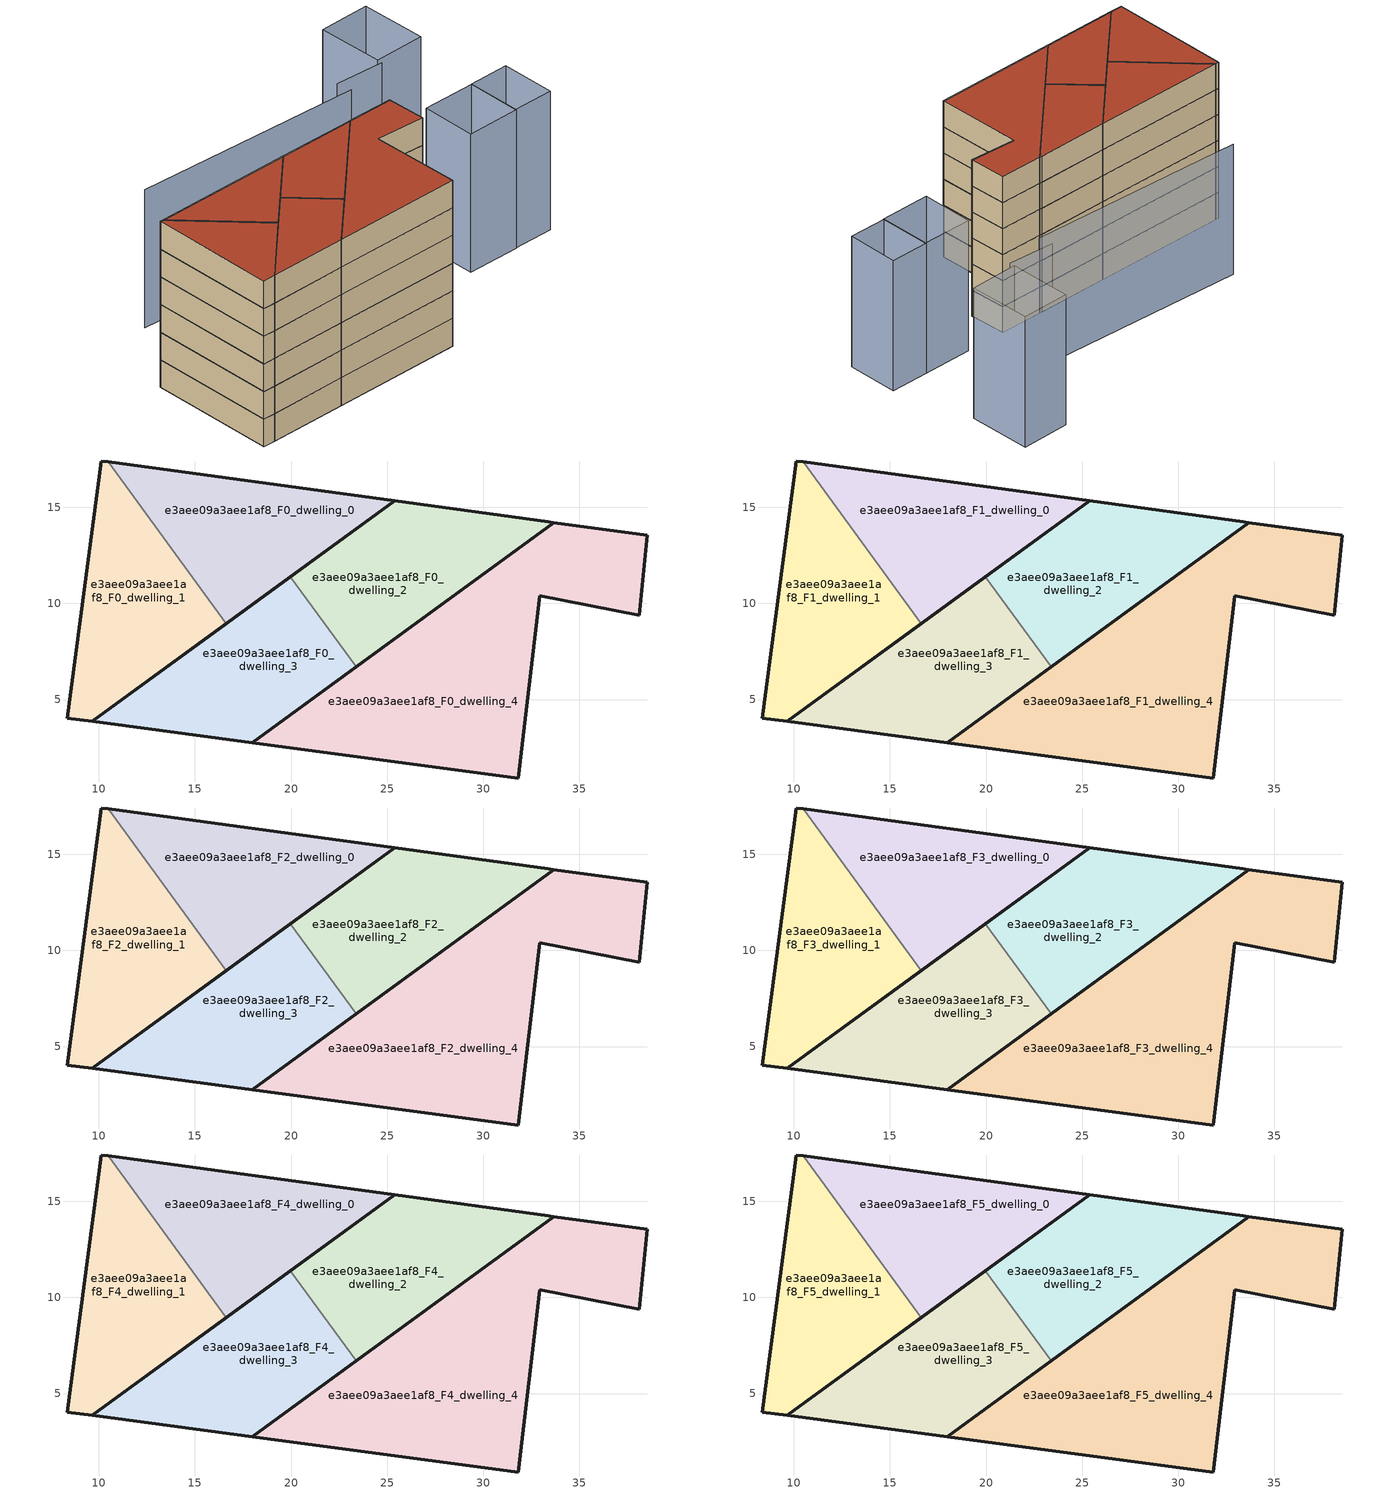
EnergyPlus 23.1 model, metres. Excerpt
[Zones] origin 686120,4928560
e3aee09a3aee1af8_F0_dwelling_0
 floor ground (EU_floor_Construction): 25.38,15.33 10.5,17.36 16.64,8.95 z0
 wall outside (EU_wall_Construction): 10.5,17.36 25.38,15.33 16.64,8.95 z0:3
 wall to e3aee09a3aee1af8_F0_dwelling_1 (EU_wall_Construction): 16.64,8.95 10.5,17.36 z0:3
e3aee09a3aee1af8_F0_dwelling_1
 floor ground (EU_floor_Construction): 16.64,8.95 10.5,17.36 10.13,17.41 8.36,4.04 9.67,3.86 z0
 wall outside (EU_wall_Construction): 16.64,8.95 9.67,3.86 8.36,4.04 10.13,17.41 10.5,17.36 z0:3
e3aee09a3aee1af8_F0_dwelling_2
 floor ground (EU_floor_Construction): 33.67,14.21 33.38,14.25 25.38,15.33 19.97,11.38 23.38,6.7 z0
 wall outside (EU_wall_Construction): 19.97,11.38 25.38,15.33 33.38,14.25 33.67,14.21 23.38,6.7 z0:3
 wall to e3aee09a3aee1af8_F0_dwelling_3 (EU_wall_Construction): 23.38,6.7 19.97,11.38 z0:3
e3aee09a3aee1af8_F0_dwelling_3
 floor ground (EU_floor_Construction): 23.38,6.7 19.97,11.38 9.67,3.86 17.98,2.76 z0
 wall outside (EU_wall_Construction): 23.38,6.7 17.98,2.76 9.67,3.86 19.97,11.38 z0:3
e3aee09a3aee1af8_F0_dwelling_4
 floor ground (EU_floor_Construction): 31.82,0.92 32.93,10.41 38.11,9.39 38.53,13.54 33.67,14.21 17.98,2.76 z0
 wall outside (EU_wall_Construction): 17.98,2.76 33.67,14.21 38.53,13.54 38.11,9.39 32.93,10.41 31.82,0.92 17.98,2.76 z0:3
e3aee09a3aee1af8_F1_dwelling_0
 floor to e3aee09a3aee1af8_F0_dwelling_0 (EU_floor_Construction): 25.38,15.33 10.5,17.36 16.64,8.95 z3
 wall outside (EU_wall_Construction): 10.5,17.36 25.38,15.33 16.64,8.95 z3:6
 wall to e3aee09a3aee1af8_F1_dwelling_1 (EU_wall_Construction): 16.64,8.95 10.5,17.36 z3:6
e3aee09a3aee1af8_F1_dwelling_1
 floor to e3aee09a3aee1af8_F0_dwelling_1 (EU_floor_Construction): 16.64,8.95 10.5,17.36 10.13,17.41 8.36,4.04 9.67,3.86 z3
 wall outside (EU_wall_Construction): 16.64,8.95 9.67,3.86 8.36,4.04 10.13,17.41 10.5,17.36 z3:6
e3aee09a3aee1af8_F1_dwelling_2
 floor to e3aee09a3aee1af8_F0_dwelling_2 (EU_floor_Construction): 33.67,14.21 33.38,14.25 25.38,15.33 19.97,11.38 23.38,6.7 z3
 wall outside (EU_wall_Construction): 19.97,11.38 25.38,15.33 33.38,14.25 33.67,14.21 23.38,6.7 z3:6
 wall to e3aee09a3aee1af8_F1_dwelling_3 (EU_wall_Construction): 23.38,6.7 19.97,11.38 z3:6
e3aee09a3aee1af8_F1_dwelling_3
 floor to e3aee09a3aee1af8_F0_dwelling_3 (EU_floor_Construction): 23.38,6.7 19.97,11.38 9.67,3.86 17.98,2.76 z3
 wall outside (EU_wall_Construction): 23.38,6.7 17.98,2.76 9.67,3.86 19.97,11.38 z3:6
e3aee09a3aee1af8_F1_dwelling_4
 floor to e3aee09a3aee1af8_F0_dwelling_4 (EU_floor_Construction): 31.82,0.92 32.93,10.41 38.11,9.39 38.53,13.54 33.67,14.21 17.98,2.76 z3
 wall outside (EU_wall_Construction): 17.98,2.76 33.67,14.21 38.53,13.54 38.11,9.39 32.93,10.41 31.82,0.92 17.98,2.76 z3:6
e3aee09a3aee1af8_F2_dwelling_0
 floor to e3aee09a3aee1af8_F1_dwelling_0 (EU_floor_Construction): 25.38,15.33 10.5,17.36 16.64,8.95 z6
 wall outside (EU_wall_Construction): 10.5,17.36 25.38,15.33 16.64,8.95 z6:9
 wall to e3aee09a3aee1af8_F2_dwelling_1 (EU_wall_Construction): 16.64,8.95 10.5,17.36 z6:9
e3aee09a3aee1af8_F2_dwelling_1
 floor to e3aee09a3aee1af8_F1_dwelling_1 (EU_floor_Construction): 16.64,8.95 10.5,17.36 10.13,17.41 8.36,4.04 9.67,3.86 z6
 wall outside (EU_wall_Construction): 16.64,8.95 9.67,3.86 8.36,4.04 10.13,17.41 10.5,17.36 z6:9
e3aee09a3aee1af8_F2_dwelling_2
 floor to e3aee09a3aee1af8_F1_dwelling_2 (EU_floor_Construction): 33.67,14.21 33.38,14.25 25.38,15.33 19.97,11.38 23.38,6.7 z6
 wall outside (EU_wall_Construction): 19.97,11.38 25.38,15.33 33.38,14.25 33.67,14.21 23.38,6.7 z6:9
 wall to e3aee09a3aee1af8_F2_dwelling_3 (EU_wall_Construction): 23.38,6.7 19.97,11.38 z6:9
e3aee09a3aee1af8_F2_dwelling_3
 floor to e3aee09a3aee1af8_F1_dwelling_3 (EU_floor_Construction): 23.38,6.7 19.97,11.38 9.67,3.86 17.98,2.76 z6
 wall outside (EU_wall_Construction): 23.38,6.7 17.98,2.76 9.67,3.86 19.97,11.38 z6:9
e3aee09a3aee1af8_F2_dwelling_4
 floor to e3aee09a3aee1af8_F1_dwelling_4 (EU_floor_Construction): 31.82,0.92 32.93,10.41 38.11,9.39 38.53,13.54 33.67,14.21 17.98,2.76 z6
 wall outside (EU_wall_Construction): 17.98,2.76 33.67,14.21 38.53,13.54 38.11,9.39 32.93,10.41 31.82,0.92 17.98,2.76 z6:9
e3aee09a3aee1af8_F3_dwelling_0
 floor to e3aee09a3aee1af8_F2_dwelling_0 (EU_floor_Construction): 25.38,15.33 10.5,17.36 16.64,8.95 z9
 wall outside (EU_wall_Construction): 10.5,17.36 25.38,15.33 16.64,8.95 z9:12
 wall to e3aee09a3aee1af8_F3_dwelling_1 (EU_wall_Construction): 16.64,8.95 10.5,17.36 z9:12
e3aee09a3aee1af8_F3_dwelling_1
 floor to e3aee09a3aee1af8_F2_dwelling_1 (EU_floor_Construction): 16.64,8.95 10.5,17.36 10.13,17.41 8.36,4.04 9.67,3.86 z9
 wall outside (EU_wall_Construction): 16.64,8.95 9.67,3.86 8.36,4.04 10.13,17.41 10.5,17.36 z9:12
e3aee09a3aee1af8_F3_dwelling_2
 floor to e3aee09a3aee1af8_F2_dwelling_2 (EU_floor_Construction): 33.67,14.21 33.38,14.25 25.38,15.33 19.97,11.38 23.38,6.7 z9
 wall outside (EU_wall_Construction): 19.97,11.38 25.38,15.33 33.38,14.25 33.67,14.21 23.38,6.7 z9:12
 wall to e3aee09a3aee1af8_F3_dwelling_3 (EU_wall_Construction): 23.38,6.7 19.97,11.38 z9:12
e3aee09a3aee1af8_F3_dwelling_3
 floor to e3aee09a3aee1af8_F2_dwelling_3 (EU_floor_Construction): 23.38,6.7 19.97,11.38 9.67,3.86 17.98,2.76 z9
 wall outside (EU_wall_Construction): 23.38,6.7 17.98,2.76 9.67,3.86 19.97,11.38 z9:12
e3aee09a3aee1af8_F3_dwelling_4
 floor to e3aee09a3aee1af8_F2_dwelling_4 (EU_floor_Construction): 31.82,0.92 32.93,10.41 38.11,9.39 38.53,13.54 33.67,14.21 17.98,2.76 z9
 wall outside (EU_wall_Construction): 17.98,2.76 33.67,14.21 38.53,13.54 38.11,9.39 32.93,10.41 31.82,0.92 17.98,2.76 z9:12
e3aee09a3aee1af8_F4_dwelling_0
 floor to e3aee09a3aee1af8_F3_dwelling_0 (EU_floor_Construction): 25.38,15.33 10.5,17.36 16.64,8.95 z12
 wall outside (EU_wall_Construction): 10.5,17.36 25.38,15.33 16.64,8.95 z12:15
 wall to e3aee09a3aee1af8_F4_dwelling_1 (EU_wall_Construction): 16.64,8.95 10.5,17.36 z12:15
e3aee09a3aee1af8_F4_dwelling_1
 floor to e3aee09a3aee1af8_F3_dwelling_1 (EU_floor_Construction): 16.64,8.95 10.5,17.36 10.13,17.41 8.36,4.04 9.67,3.86 z12
 wall outside (EU_wall_Construction): 16.64,8.95 9.67,3.86 8.36,4.04 10.13,17.41 10.5,17.36 z12:15
e3aee09a3aee1af8_F4_dwelling_2
 floor to e3aee09a3aee1af8_F3_dwelling_2 (EU_floor_Construction): 33.67,14.21 33.38,14.25 25.38,15.33 19.97,11.38 23.38,6.7 z12
 wall outside (EU_wall_Construction): 19.97,11.38 25.38,15.33 33.38,14.25 33.67,14.21 23.38,6.7 z12:15
 wall to e3aee09a3aee1af8_F4_dwelling_3 (EU_wall_Construction): 23.38,6.7 19.97,11.38 z12:15
e3aee09a3aee1af8_F4_dwelling_3
 floor to e3aee09a3aee1af8_F3_dwelling_3 (EU_floor_Construction): 23.38,6.7 19.97,11.38 9.67,3.86 17.98,2.76 z12
 wall outside (EU_wall_Construction): 23.38,6.7 17.98,2.76 9.67,3.86 19.97,11.38 z12:15
e3aee09a3aee1af8_F4_dwelling_4
 floor to e3aee09a3aee1af8_F3_dwelling_4 (EU_floor_Construction): 31.82,0.92 32.93,10.41 38.11,9.39 38.53,13.54 33.67,14.21 17.98,2.76 z12
 wall outside (EU_wall_Construction): 17.98,2.76 33.67,14.21 38.53,13.54 38.11,9.39 32.93,10.41 31.82,0.92 17.98,2.76 z12:15
e3aee09a3aee1af8_F5_dwelling_0
 floor to e3aee09a3aee1af8_F4_dwelling_0 (EU_floor_Construction): 25.38,15.33 10.5,17.36 16.64,8.95 z15
 wall outside (EU_wall_Construction): 10.5,17.36 25.38,15.33 16.64,8.95 z15:18
 wall to e3aee09a3aee1af8_F5_dwelling_1 (EU_wall_Construction): 16.64,8.95 10.5,17.36 z15:18
 roof outside (EU_roof_Construction): 25.38,15.33 16.64,8.95 10.5,17.36 z18
e3aee09a3aee1af8_F5_dwelling_1
 floor to e3aee09a3aee1af8_F4_dwelling_1 (EU_floor_Construction): 16.64,8.95 10.5,17.36 10.13,17.41 8.36,4.04 9.67,3.86 z15
 wall outside (EU_wall_Construction): 16.64,8.95 9.67,3.86 8.36,4.04 10.13,17.41 10.5,17.36 z15:18
 roof outside (EU_roof_Construction): 10.5,17.36 16.64,8.95 9.67,3.86 8.36,4.04 10.13,17.41 z18
e3aee09a3aee1af8_F5_dwelling_2
 floor to e3aee09a3aee1af8_F4_dwelling_2 (EU_floor_Construction): 33.67,14.21 33.38,14.25 25.38,15.33 19.97,11.38 23.38,6.7 z15
 wall outside (EU_wall_Construction): 19.97,11.38 25.38,15.33 33.38,14.25 33.67,14.21 23.38,6.7 z15:18
 wall to e3aee09a3aee1af8_F5_dwelling_3 (EU_wall_Construction): 23.38,6.7 19.97,11.38 z15:18
 roof outside (EU_roof_Construction): 33.38,14.25 33.67,14.21 23.38,6.7 19.97,11.38 25.38,15.33 z18
e3aee09a3aee1af8_F5_dwelling_3
 floor to e3aee09a3aee1af8_F4_dwelling_3 (EU_floor_Construction): 23.38,6.7 19.97,11.38 9.67,3.86 17.98,2.76 z15
 wall outside (EU_wall_Construction): 23.38,6.7 17.98,2.76 9.67,3.86 19.97,11.38 z15:18
 roof outside (EU_roof_Construction): 19.97,11.38 23.38,6.7 17.98,2.76 9.67,3.86 z18
e3aee09a3aee1af8_F5_dwelling_4
 floor to e3aee09a3aee1af8_F4_dwelling_4 (EU_floor_Construction): 31.82,0.92 32.93,10.41 38.11,9.39 38.53,13.54 33.67,14.21 17.98,2.76 z15
 wall outside (EU_wall_Construction): 17.98,2.76 33.67,14.21 38.53,13.54 38.11,9.39 32.93,10.41 31.82,0.92 17.98,2.76 z15:18
 roof outside (EU_roof_Construction): 38.53,13.54 38.11,9.39 32.93,10.41 31.82,0.92 17.98,2.76 33.67,14.21 z18
shading: 46.28,20.63 41.12,21.66 / 41.13,20.06 16.83,24.53 / 52.89,11.55 52.11,5.82 / 52.11,5.82 47.8,6.41 / 47.8,6.41 48.59,12.14 / 48.59,12.14 52.89,11.55 / 42.22,7.11 42.98,12.86 / 42.98,12.86 48.65,12.11 / 48.65,12.11 47.88,6.35 / 47.88,6.35 42.22,7.11 / 52.63,27.5 51.8,20.52 / 51.8,20.52 46.39,21.16 / 46.39,21.16 47.22,28.14 / 47.22,28.14 52.63,27.5 z0:15
[Building]
EU S2 Campaign: North Axis=0; Terrain=City; Solar Distribution=FullExterior
[Site:Location]
Bologna: Latitude=44.5; Longitude=11.25; Time Zone=1; Elevation=37
[SizingPeriod:WeatherFileDays]
AnnualSizingPeriod: Begin Month=1; Begin Day of Month=1; End Month=12; End Day of Month=31; Day of Week for Start Day=Monday; Use Weather File Daylight Saving Period=No; Use Weather File Rain and Snow Indicators=No
[MATERIAL]
EU_InternalMass_Material: Roughness=MediumRough; Thickness=0.1; Conductivity=1; Density=1800; Specific Heat=900; Thermal Absorptance=0.9; Solar Absorptance=0.7; Visible Absorptance=0.7
[MATERIAL:NOMASS] Roughness=MediumRough; Thermal Absorptance=0.9; Solar Absorptance=0.7; Visible Absorptance=0.7
Name | Thermal Resistance
EU_wall_NoMass | 0.779417
EU_roof_NoMass | 0.435466
EU_floor_NoMass | 0.588222
[CONSTRUCTION]
EU_wall_Construction: EU_wall_NoMass
EU_roof_Construction: EU_roof_NoMass
EU_floor_Construction: EU_floor_NoMass
EU_InternalMass_Construction: EU_InternalMass_Material
[ZONE] Type=1; Multiplier=1; Ceiling Height=autocalculate; Floor Area=autocalculate; Part of Total Floor Area=Yes
Name | Volume
e3aee09a3aee1af8_F0_dwelling_0; e3aee09a3aee1af8_F1_dwelling_0; e3aee09a3aee1af8_F2_dwelling_0; e3aee09a3aee1af8_F3_dwelling_0; e3aee09a3aee1af8_F4_dwelling_0; e3aee09a3aee1af8_F5_dwelling_0; e3aee09a3aee1af8_F0_dwelling_1; e3aee09a3aee1af8_F1_dwelling_1; e3aee09a3aee1af8_F2_dwelling_1; e3aee09a3aee1af8_F3_dwelling_1; e3aee09a3aee1af8_F4_dwelling_1; e3aee09a3aee1af8_F5_dwelling_1 | 169.006
e3aee09a3aee1af8_F0_dwelling_2; e3aee09a3aee1af8_F1_dwelling_2; e3aee09a3aee1af8_F2_dwelling_2; e3aee09a3aee1af8_F3_dwelling_2; e3aee09a3aee1af8_F4_dwelling_2; e3aee09a3aee1af8_F5_dwelling_2 | 168.995
e3aee09a3aee1af8_F0_dwelling_3; e3aee09a3aee1af8_F1_dwelling_3; e3aee09a3aee1af8_F2_dwelling_3; e3aee09a3aee1af8_F3_dwelling_3; e3aee09a3aee1af8_F4_dwelling_3; e3aee09a3aee1af8_F5_dwelling_3 | 169.003
e3aee09a3aee1af8_F0_dwelling_4; e3aee09a3aee1af8_F1_dwelling_4; e3aee09a3aee1af8_F2_dwelling_4; e3aee09a3aee1af8_F3_dwelling_4; e3aee09a3aee1af8_F4_dwelling_4; e3aee09a3aee1af8_F5_dwelling_4 | 338
[INTERNALMASS] Construction=EU_InternalMass_Construction
Name | Zone or ZoneList | Surface Area
e3aee09a3aee1af8_F0_dwelling_0_EU_InternalMass | e3aee09a3aee1af8_F0_dwelling_0 | 56.3351
e3aee09a3aee1af8_F0_dwelling_1_EU_InternalMass | e3aee09a3aee1af8_F0_dwelling_1 | 56.335
e3aee09a3aee1af8_F0_dwelling_2_EU_InternalMass | e3aee09a3aee1af8_F0_dwelling_2 | 56.3317
e3aee09a3aee1af8_F0_dwelling_3_EU_InternalMass | e3aee09a3aee1af8_F0_dwelling_3 | 56.3344
e3aee09a3aee1af8_F0_dwelling_4_EU_InternalMass | e3aee09a3aee1af8_F0_dwelling_4 | 112.666
e3aee09a3aee1af8_F1_dwelling_0_EU_InternalMass | e3aee09a3aee1af8_F1_dwelling_0 | 56.3351
e3aee09a3aee1af8_F1_dwelling_1_EU_InternalMass | e3aee09a3aee1af8_F1_dwelling_1 | 56.335
e3aee09a3aee1af8_F1_dwelling_2_EU_InternalMass | e3aee09a3aee1af8_F1_dwelling_2 | 56.3317
e3aee09a3aee1af8_F1_dwelling_3_EU_InternalMass | e3aee09a3aee1af8_F1_dwelling_3 | 56.3344
e3aee09a3aee1af8_F1_dwelling_4_EU_InternalMass | e3aee09a3aee1af8_F1_dwelling_4 | 112.666
e3aee09a3aee1af8_F2_dwelling_0_EU_InternalMass | e3aee09a3aee1af8_F2_dwelling_0 | 56.3351
e3aee09a3aee1af8_F2_dwelling_1_EU_InternalMass | e3aee09a3aee1af8_F2_dwelling_1 | 56.335
e3aee09a3aee1af8_F2_dwelling_2_EU_InternalMass | e3aee09a3aee1af8_F2_dwelling_2 | 56.3317
e3aee09a3aee1af8_F2_dwelling_3_EU_InternalMass | e3aee09a3aee1af8_F2_dwelling_3 | 56.3344
e3aee09a3aee1af8_F2_dwelling_4_EU_InternalMass | e3aee09a3aee1af8_F2_dwelling_4 | 112.666
e3aee09a3aee1af8_F3_dwelling_0_EU_InternalMass | e3aee09a3aee1af8_F3_dwelling_0 | 56.3351
e3aee09a3aee1af8_F3_dwelling_1_EU_InternalMass | e3aee09a3aee1af8_F3_dwelling_1 | 56.335
e3aee09a3aee1af8_F3_dwelling_2_EU_InternalMass | e3aee09a3aee1af8_F3_dwelling_2 | 56.3317
e3aee09a3aee1af8_F3_dwelling_3_EU_InternalMass | e3aee09a3aee1af8_F3_dwelling_3 | 56.3344
e3aee09a3aee1af8_F3_dwelling_4_EU_InternalMass | e3aee09a3aee1af8_F3_dwelling_4 | 112.666
e3aee09a3aee1af8_F4_dwelling_0_EU_InternalMass | e3aee09a3aee1af8_F4_dwelling_0 | 56.3351
e3aee09a3aee1af8_F4_dwelling_1_EU_InternalMass | e3aee09a3aee1af8_F4_dwelling_1 | 56.335
e3aee09a3aee1af8_F4_dwelling_2_EU_InternalMass | e3aee09a3aee1af8_F4_dwelling_2 | 56.3317
e3aee09a3aee1af8_F4_dwelling_3_EU_InternalMass | e3aee09a3aee1af8_F4_dwelling_3 | 56.3344
e3aee09a3aee1af8_F4_dwelling_4_EU_InternalMass | e3aee09a3aee1af8_F4_dwelling_4 | 112.666
e3aee09a3aee1af8_F5_dwelling_0_EU_InternalMass | e3aee09a3aee1af8_F5_dwelling_0 | 56.3351
e3aee09a3aee1af8_F5_dwelling_1_EU_InternalMass | e3aee09a3aee1af8_F5_dwelling_1 | 56.335
e3aee09a3aee1af8_F5_dwelling_2_EU_InternalMass | e3aee09a3aee1af8_F5_dwelling_2 | 56.3317
e3aee09a3aee1af8_F5_dwelling_3_EU_InternalMass | e3aee09a3aee1af8_F5_dwelling_3 | 56.3344
e3aee09a3aee1af8_F5_dwelling_4_EU_InternalMass | e3aee09a3aee1af8_F5_dwelling_4 | 112.666
[OTHEREQUIPMENT] Fuel Type=Electricity; Design Level Calculation Method=Watts/Area; Power per Zone Floor Area=1; Fraction Latent=0; Fraction Radiant=0; Fraction Lost=0; Carbon Dioxide Generation Rate=0; EndUse Subcategory=EU_Step8_InternalGains
Name | Zone or ZoneList or Space or SpaceList | Schedule
EU_Step8_InternalGain_e3aee09a3aee1af8_F0_dwelling_0_f000 | e3aee09a3aee1af8_F0_dwelling_0 | EU_Step8_GainSchedule_e3aee09a3aee1af8_F0_dwelling_0_f000
EU_Step8_InternalGain_e3aee09a3aee1af8_F0_dwelling_1_f000 | e3aee09a3aee1af8_F0_dwelling_1 | EU_Step8_GainSchedule_e3aee09a3aee1af8_F0_dwelling_1_f000
EU_Step8_InternalGain_e3aee09a3aee1af8_F0_dwelling_2_f000 | e3aee09a3aee1af8_F0_dwelling_2 | EU_Step8_GainSchedule_e3aee09a3aee1af8_F0_dwelling_2_f000
EU_Step8_InternalGain_e3aee09a3aee1af8_F0_dwelling_3_f000 | e3aee09a3aee1af8_F0_dwelling_3 | EU_Step8_GainSchedule_e3aee09a3aee1af8_F0_dwelling_3_f000
EU_Step8_InternalGain_e3aee09a3aee1af8_F0_dwelling_4_f000 | e3aee09a3aee1af8_F0_dwelling_4 | EU_Step8_GainSchedule_e3aee09a3aee1af8_F0_dwelling_4_f000
EU_Step8_InternalGain_e3aee09a3aee1af8_F1_dwelling_0_f000 | e3aee09a3aee1af8_F1_dwelling_0 | EU_Step8_GainSchedule_e3aee09a3aee1af8_F1_dwelling_0_f000
EU_Step8_InternalGain_e3aee09a3aee1af8_F1_dwelling_1_f000 | e3aee09a3aee1af8_F1_dwelling_1 | EU_Step8_GainSchedule_e3aee09a3aee1af8_F1_dwelling_1_f000
EU_Step8_InternalGain_e3aee09a3aee1af8_F1_dwelling_2_f000 | e3aee09a3aee1af8_F1_dwelling_2 | EU_Step8_GainSchedule_e3aee09a3aee1af8_F1_dwelling_2_f000
EU_Step8_InternalGain_e3aee09a3aee1af8_F1_dwelling_3_f000 | e3aee09a3aee1af8_F1_dwelling_3 | EU_Step8_GainSchedule_e3aee09a3aee1af8_F1_dwelling_3_f000
EU_Step8_InternalGain_e3aee09a3aee1af8_F1_dwelling_4_f000 | e3aee09a3aee1af8_F1_dwelling_4 | EU_Step8_GainSchedule_e3aee09a3aee1af8_F1_dwelling_4_f000
EU_Step8_InternalGain_e3aee09a3aee1af8_F2_dwelling_0_f000 | e3aee09a3aee1af8_F2_dwelling_0 | EU_Step8_GainSchedule_e3aee09a3aee1af8_F2_dwelling_0_f000
EU_Step8_InternalGain_e3aee09a3aee1af8_F2_dwelling_1_f000 | e3aee09a3aee1af8_F2_dwelling_1 | EU_Step8_GainSchedule_e3aee09a3aee1af8_F2_dwelling_1_f000
EU_Step8_InternalGain_e3aee09a3aee1af8_F2_dwelling_2_f000 | e3aee09a3aee1af8_F2_dwelling_2 | EU_Step8_GainSchedule_e3aee09a3aee1af8_F2_dwelling_2_f000
EU_Step8_InternalGain_e3aee09a3aee1af8_F2_dwelling_3_f000 | e3aee09a3aee1af8_F2_dwelling_3 | EU_Step8_GainSchedule_e3aee09a3aee1af8_F2_dwelling_3_f000
EU_Step8_InternalGain_e3aee09a3aee1af8_F2_dwelling_4_f000 | e3aee09a3aee1af8_F2_dwelling_4 | EU_Step8_GainSchedule_e3aee09a3aee1af8_F2_dwelling_4_f000
EU_Step8_InternalGain_e3aee09a3aee1af8_F3_dwelling_0_f000 | e3aee09a3aee1af8_F3_dwelling_0 | EU_Step8_GainSchedule_e3aee09a3aee1af8_F3_dwelling_0_f000
EU_Step8_InternalGain_e3aee09a3aee1af8_F3_dwelling_1_f000 | e3aee09a3aee1af8_F3_dwelling_1 | EU_Step8_GainSchedule_e3aee09a3aee1af8_F3_dwelling_1_f000
EU_Step8_InternalGain_e3aee09a3aee1af8_F3_dwelling_2_f000 | e3aee09a3aee1af8_F3_dwelling_2 | EU_Step8_GainSchedule_e3aee09a3aee1af8_F3_dwelling_2_f000
EU_Step8_InternalGain_e3aee09a3aee1af8_F3_dwelling_3_f000 | e3aee09a3aee1af8_F3_dwelling_3 | EU_Step8_GainSchedule_e3aee09a3aee1af8_F3_dwelling_3_f000
EU_Step8_InternalGain_e3aee09a3aee1af8_F3_dwelling_4_f000 | e3aee09a3aee1af8_F3_dwelling_4 | EU_Step8_GainSchedule_e3aee09a3aee1af8_F3_dwelling_4_f000
EU_Step8_InternalGain_e3aee09a3aee1af8_F4_dwelling_0_f000 | e3aee09a3aee1af8_F4_dwelling_0 | EU_Step8_GainSchedule_e3aee09a3aee1af8_F4_dwelling_0_f000
EU_Step8_InternalGain_e3aee09a3aee1af8_F4_dwelling_1_f000 | e3aee09a3aee1af8_F4_dwelling_1 | EU_Step8_GainSchedule_e3aee09a3aee1af8_F4_dwelling_1_f000
EU_Step8_InternalGain_e3aee09a3aee1af8_F4_dwelling_2_f000 | e3aee09a3aee1af8_F4_dwelling_2 | EU_Step8_GainSchedule_e3aee09a3aee1af8_F4_dwelling_2_f000
EU_Step8_InternalGain_e3aee09a3aee1af8_F4_dwelling_3_f000 | e3aee09a3aee1af8_F4_dwelling_3 | EU_Step8_GainSchedule_e3aee09a3aee1af8_F4_dwelling_3_f000
EU_Step8_InternalGain_e3aee09a3aee1af8_F4_dwelling_4_f000 | e3aee09a3aee1af8_F4_dwelling_4 | EU_Step8_GainSchedule_e3aee09a3aee1af8_F4_dwelling_4_f000
EU_Step8_InternalGain_e3aee09a3aee1af8_F5_dwelling_0_f000 | e3aee09a3aee1af8_F5_dwelling_0 | EU_Step8_GainSchedule_e3aee09a3aee1af8_F5_dwelling_0_f000
EU_Step8_InternalGain_e3aee09a3aee1af8_F5_dwelling_1_f000 | e3aee09a3aee1af8_F5_dwelling_1 | EU_Step8_GainSchedule_e3aee09a3aee1af8_F5_dwelling_1_f000
EU_Step8_InternalGain_e3aee09a3aee1af8_F5_dwelling_2_f000 | e3aee09a3aee1af8_F5_dwelling_2 | EU_Step8_GainSchedule_e3aee09a3aee1af8_F5_dwelling_2_f000
EU_Step8_InternalGain_e3aee09a3aee1af8_F5_dwelling_3_f000 | e3aee09a3aee1af8_F5_dwelling_3 | EU_Step8_GainSchedule_e3aee09a3aee1af8_F5_dwelling_3_f000
EU_Step8_InternalGain_e3aee09a3aee1af8_F5_dwelling_4_f000 | e3aee09a3aee1af8_F5_dwelling_4 | EU_Step8_GainSchedule_e3aee09a3aee1af8_F5_dwelling_4_f000
[ZONEVENTILATION:DESIGNFLOWRATE] Schedule=EU_AlwaysOn; Design Flow Rate Calculation Method=AirChanges/Hour; Air Changes per Hour=0.712058; Ventilation Type=Natural; Fan Pressure Rise=0; Fan Total Efficiency=1; Constant Term Coefficient=1; Temperature Term Coefficient=0; Velocity Term Coefficient=0; Velocity Squared Term Coefficient=0; Minimum Indoor Temperature=-100; Maximum Indoor Temperature=100; Delta Temperature=-100; Minimum Outdoor Temperature=-100; Maximum Outdoor Temperature=100; Maximum Wind Speed=40
Name | Zone or ZoneList or Space or SpaceList
EU_ConstantAir_e3aee09a3aee1af8_F0_dwelling_0 | e3aee09a3aee1af8_F0_dwelling_0
EU_ConstantAir_e3aee09a3aee1af8_F0_dwelling_1 | e3aee09a3aee1af8_F0_dwelling_1
EU_ConstantAir_e3aee09a3aee1af8_F0_dwelling_2 | e3aee09a3aee1af8_F0_dwelling_2
EU_ConstantAir_e3aee09a3aee1af8_F0_dwelling_3 | e3aee09a3aee1af8_F0_dwelling_3
EU_ConstantAir_e3aee09a3aee1af8_F0_dwelling_4 | e3aee09a3aee1af8_F0_dwelling_4
EU_ConstantAir_e3aee09a3aee1af8_F1_dwelling_0 | e3aee09a3aee1af8_F1_dwelling_0
EU_ConstantAir_e3aee09a3aee1af8_F1_dwelling_1 | e3aee09a3aee1af8_F1_dwelling_1
EU_ConstantAir_e3aee09a3aee1af8_F1_dwelling_2 | e3aee09a3aee1af8_F1_dwelling_2
EU_ConstantAir_e3aee09a3aee1af8_F1_dwelling_3 | e3aee09a3aee1af8_F1_dwelling_3
EU_ConstantAir_e3aee09a3aee1af8_F1_dwelling_4 | e3aee09a3aee1af8_F1_dwelling_4
EU_ConstantAir_e3aee09a3aee1af8_F2_dwelling_0 | e3aee09a3aee1af8_F2_dwelling_0
EU_ConstantAir_e3aee09a3aee1af8_F2_dwelling_1 | e3aee09a3aee1af8_F2_dwelling_1
EU_ConstantAir_e3aee09a3aee1af8_F2_dwelling_2 | e3aee09a3aee1af8_F2_dwelling_2
EU_ConstantAir_e3aee09a3aee1af8_F2_dwelling_3 | e3aee09a3aee1af8_F2_dwelling_3
EU_ConstantAir_e3aee09a3aee1af8_F2_dwelling_4 | e3aee09a3aee1af8_F2_dwelling_4
EU_ConstantAir_e3aee09a3aee1af8_F3_dwelling_0 | e3aee09a3aee1af8_F3_dwelling_0
EU_ConstantAir_e3aee09a3aee1af8_F3_dwelling_1 | e3aee09a3aee1af8_F3_dwelling_1
EU_ConstantAir_e3aee09a3aee1af8_F3_dwelling_2 | e3aee09a3aee1af8_F3_dwelling_2
EU_ConstantAir_e3aee09a3aee1af8_F3_dwelling_3 | e3aee09a3aee1af8_F3_dwelling_3
EU_ConstantAir_e3aee09a3aee1af8_F3_dwelling_4 | e3aee09a3aee1af8_F3_dwelling_4
EU_ConstantAir_e3aee09a3aee1af8_F4_dwelling_0 | e3aee09a3aee1af8_F4_dwelling_0
EU_ConstantAir_e3aee09a3aee1af8_F4_dwelling_1 | e3aee09a3aee1af8_F4_dwelling_1
EU_ConstantAir_e3aee09a3aee1af8_F4_dwelling_2 | e3aee09a3aee1af8_F4_dwelling_2
EU_ConstantAir_e3aee09a3aee1af8_F4_dwelling_3 | e3aee09a3aee1af8_F4_dwelling_3
EU_ConstantAir_e3aee09a3aee1af8_F4_dwelling_4 | e3aee09a3aee1af8_F4_dwelling_4
EU_ConstantAir_e3aee09a3aee1af8_F5_dwelling_0 | e3aee09a3aee1af8_F5_dwelling_0
EU_ConstantAir_e3aee09a3aee1af8_F5_dwelling_1 | e3aee09a3aee1af8_F5_dwelling_1
EU_ConstantAir_e3aee09a3aee1af8_F5_dwelling_2 | e3aee09a3aee1af8_F5_dwelling_2
EU_ConstantAir_e3aee09a3aee1af8_F5_dwelling_3 | e3aee09a3aee1af8_F5_dwelling_3
EU_ConstantAir_e3aee09a3aee1af8_F5_dwelling_4 | e3aee09a3aee1af8_F5_dwelling_4
[HVACTEMPLATE:THERMOSTAT] Constant Heating Setpoint=20; Constant Cooling Setpoint=50
EU_HeatOnly_e3aee09a3aee1af8_F0_dwelling_0; EU_HeatOnly_e3aee09a3aee1af8_F0_dwelling_1; EU_HeatOnly_e3aee09a3aee1af8_F0_dwelling_2; EU_HeatOnly_e3aee09a3aee1af8_F0_dwelling_3; EU_HeatOnly_e3aee09a3aee1af8_F0_dwelling_4; EU_HeatOnly_e3aee09a3aee1af8_F1_dwelling_0; EU_HeatOnly_e3aee09a3aee1af8_F1_dwelling_1; EU_HeatOnly_e3aee09a3aee1af8_F1_dwelling_2; EU_HeatOnly_e3aee09a3aee1af8_F1_dwelling_3; EU_HeatOnly_e3aee09a3aee1af8_F1_dwelling_4; EU_HeatOnly_e3aee09a3aee1af8_F2_dwelling_0; EU_HeatOnly_e3aee09a3aee1af8_F2_dwelling_1; EU_HeatOnly_e3aee09a3aee1af8_F2_dwelling_2; EU_HeatOnly_e3aee09a3aee1af8_F2_dwelling_3; EU_HeatOnly_e3aee09a3aee1af8_F2_dwelling_4; EU_HeatOnly_e3aee09a3aee1af8_F3_dwelling_0; EU_HeatOnly_e3aee09a3aee1af8_F3_dwelling_1; EU_HeatOnly_e3aee09a3aee1af8_F3_dwelling_2; EU_HeatOnly_e3aee09a3aee1af8_F3_dwelling_3; EU_HeatOnly_e3aee09a3aee1af8_F3_dwelling_4; EU_HeatOnly_e3aee09a3aee1af8_F4_dwelling_0; EU_HeatOnly_e3aee09a3aee1af8_F4_dwelling_1; EU_HeatOnly_e3aee09a3aee1af8_F4_dwelling_2; EU_HeatOnly_e3aee09a3aee1af8_F4_dwelling_3; EU_HeatOnly_e3aee09a3aee1af8_F4_dwelling_4; EU_HeatOnly_e3aee09a3aee1af8_F5_dwelling_0; EU_HeatOnly_e3aee09a3aee1af8_F5_dwelling_1; EU_HeatOnly_e3aee09a3aee1af8_F5_dwelling_2; EU_HeatOnly_e3aee09a3aee1af8_F5_dwelling_3; EU_HeatOnly_e3aee09a3aee1af8_F5_dwelling_4
[HVACTEMPLATE:ZONE:IDEALLOADSAIRSYSTEM] System Availability Schedule=EU_AlwaysOn; Maximum Heating Supply Air Temperature=50; Minimum Cooling Supply Air Temperature=13; Maximum Heating Supply Air Humidity Ratio=0.0156; Minimum Cooling Supply Air Humidity Ratio=0.0077; Heating Limit=NoLimit; Cooling Limit=NoLimit; Heating Availability Schedule=EU_AlwaysOn; Cooling Availability Schedule=EU_CoolingOff; Dehumidification Control Type=ConstantSensibleHeatRatio; Cooling Sensible Heat Ratio=0.7; Dehumidification Setpoint=60; Humidification Control Type=None; Humidification Setpoint=30; Outdoor Air Method=None; Outdoor Air Flow Rate per Person=0.00944; Outdoor Air Flow Rate per Zone Floor Area=0; Outdoor Air Flow Rate per Zone=0; Demand Controlled Ventilation Type=None; Outdoor Air Economizer Type=NoEconomizer; Heat Recovery Type=None; Sensible Heat Recovery Effectiveness=0.7; Latent Heat Recovery Effectiveness=0.65
Name | Template Thermostat
e3aee09a3aee1af8_F0_dwelling_0 | EU_HeatOnly_e3aee09a3aee1af8_F0_dwelling_0
e3aee09a3aee1af8_F0_dwelling_1 | EU_HeatOnly_e3aee09a3aee1af8_F0_dwelling_1
e3aee09a3aee1af8_F0_dwelling_2 | EU_HeatOnly_e3aee09a3aee1af8_F0_dwelling_2
e3aee09a3aee1af8_F0_dwelling_3 | EU_HeatOnly_e3aee09a3aee1af8_F0_dwelling_3
e3aee09a3aee1af8_F0_dwelling_4 | EU_HeatOnly_e3aee09a3aee1af8_F0_dwelling_4
e3aee09a3aee1af8_F1_dwelling_0 | EU_HeatOnly_e3aee09a3aee1af8_F1_dwelling_0
e3aee09a3aee1af8_F1_dwelling_1 | EU_HeatOnly_e3aee09a3aee1af8_F1_dwelling_1
e3aee09a3aee1af8_F1_dwelling_2 | EU_HeatOnly_e3aee09a3aee1af8_F1_dwelling_2
e3aee09a3aee1af8_F1_dwelling_3 | EU_HeatOnly_e3aee09a3aee1af8_F1_dwelling_3
e3aee09a3aee1af8_F1_dwelling_4 | EU_HeatOnly_e3aee09a3aee1af8_F1_dwelling_4
e3aee09a3aee1af8_F2_dwelling_0 | EU_HeatOnly_e3aee09a3aee1af8_F2_dwelling_0
e3aee09a3aee1af8_F2_dwelling_1 | EU_HeatOnly_e3aee09a3aee1af8_F2_dwelling_1
e3aee09a3aee1af8_F2_dwelling_2 | EU_HeatOnly_e3aee09a3aee1af8_F2_dwelling_2
e3aee09a3aee1af8_F2_dwelling_3 | EU_HeatOnly_e3aee09a3aee1af8_F2_dwelling_3
e3aee09a3aee1af8_F2_dwelling_4 | EU_HeatOnly_e3aee09a3aee1af8_F2_dwelling_4
e3aee09a3aee1af8_F3_dwelling_0 | EU_HeatOnly_e3aee09a3aee1af8_F3_dwelling_0
e3aee09a3aee1af8_F3_dwelling_1 | EU_HeatOnly_e3aee09a3aee1af8_F3_dwelling_1
e3aee09a3aee1af8_F3_dwelling_2 | EU_HeatOnly_e3aee09a3aee1af8_F3_dwelling_2
e3aee09a3aee1af8_F3_dwelling_3 | EU_HeatOnly_e3aee09a3aee1af8_F3_dwelling_3
e3aee09a3aee1af8_F3_dwelling_4 | EU_HeatOnly_e3aee09a3aee1af8_F3_dwelling_4
e3aee09a3aee1af8_F4_dwelling_0 | EU_HeatOnly_e3aee09a3aee1af8_F4_dwelling_0
e3aee09a3aee1af8_F4_dwelling_1 | EU_HeatOnly_e3aee09a3aee1af8_F4_dwelling_1
e3aee09a3aee1af8_F4_dwelling_2 | EU_HeatOnly_e3aee09a3aee1af8_F4_dwelling_2
e3aee09a3aee1af8_F4_dwelling_3 | EU_HeatOnly_e3aee09a3aee1af8_F4_dwelling_3
e3aee09a3aee1af8_F4_dwelling_4 | EU_HeatOnly_e3aee09a3aee1af8_F4_dwelling_4
e3aee09a3aee1af8_F5_dwelling_0 | EU_HeatOnly_e3aee09a3aee1af8_F5_dwelling_0
e3aee09a3aee1af8_F5_dwelling_1 | EU_HeatOnly_e3aee09a3aee1af8_F5_dwelling_1
e3aee09a3aee1af8_F5_dwelling_2 | EU_HeatOnly_e3aee09a3aee1af8_F5_dwelling_2
e3aee09a3aee1af8_F5_dwelling_3 | EU_HeatOnly_e3aee09a3aee1af8_F5_dwelling_3
e3aee09a3aee1af8_F5_dwelling_4 | EU_HeatOnly_e3aee09a3aee1af8_F5_dwelling_4
[SIZING:ZONE] Zone Cooling Design Supply Air Temperature Input Method=SupplyAirTemperature; Zone Cooling Design Supply Air Temperature=13; Zone Heating Design Supply Air Temperature Input Method=SupplyAirTemperature; Zone Heating Design Supply Air Temperature=50; Zone Cooling Design Supply Air Humidity Ratio=0.008; Zone Heating Design Supply Air Humidity Ratio=0.008; Cooling Design Air Flow Method=DesignDay; Cooling Design Air Flow Rate=0; Cooling Minimum Air Flow per Zone Floor Area=0.000762; Cooling Minimum Air Flow=0; Cooling Minimum Air Flow Fraction=0.2; Heating Design Air Flow Method=DesignDay; Heating Design Air Flow Rate=0; Heating Maximum Air Flow per Zone Floor Area=0.002032; Heating Maximum Air Flow=0.141576; Heating Maximum Air Flow Fraction=0.3; Account for Dedicated Outdoor Air System=No; Dedicated Outdoor Air System Control Strategy=NeutralSupplyAir; Dedicated Outdoor Air Low Setpoint Temperature for Design=autosize; Dedicated Outdoor Air High Setpoint Temperature for Design=autosize; Zone Load Sizing Method=Sensible Load Only No Latent Load; Zone Latent Cooling Design Supply Air Humidity Ratio Input Method=HumidityRatioDifference; Zone Cooling Design Supply Air Humidity Ratio Difference=0.005; Zone Latent Heating Design Supply Air Humidity Ratio Input Method=HumidityRatioDifference; Zone Humidification Design Supply Air Humidity Ratio Difference=0.005
e3aee09a3aee1af8_F0_dwelling_0; e3aee09a3aee1af8_F0_dwelling_1; e3aee09a3aee1af8_F0_dwelling_2; e3aee09a3aee1af8_F0_dwelling_3; e3aee09a3aee1af8_F0_dwelling_4; e3aee09a3aee1af8_F1_dwelling_0; e3aee09a3aee1af8_F1_dwelling_1; e3aee09a3aee1af8_F1_dwelling_2; e3aee09a3aee1af8_F1_dwelling_3; e3aee09a3aee1af8_F1_dwelling_4; e3aee09a3aee1af8_F2_dwelling_0; e3aee09a3aee1af8_F2_dwelling_1; e3aee09a3aee1af8_F2_dwelling_2; e3aee09a3aee1af8_F2_dwelling_3; e3aee09a3aee1af8_F2_dwelling_4; e3aee09a3aee1af8_F3_dwelling_0; e3aee09a3aee1af8_F3_dwelling_1; e3aee09a3aee1af8_F3_dwelling_2; e3aee09a3aee1af8_F3_dwelling_3; e3aee09a3aee1af8_F3_dwelling_4; e3aee09a3aee1af8_F4_dwelling_0; e3aee09a3aee1af8_F4_dwelling_1; e3aee09a3aee1af8_F4_dwelling_2; e3aee09a3aee1af8_F4_dwelling_3; e3aee09a3aee1af8_F4_dwelling_4; e3aee09a3aee1af8_F5_dwelling_0; e3aee09a3aee1af8_F5_dwelling_1; e3aee09a3aee1af8_F5_dwelling_2; e3aee09a3aee1af8_F5_dwelling_3; e3aee09a3aee1af8_F5_dwelling_4
[SCHEDULE:CONSTANT]
Name | Hourly Value
EU_AlwaysOn | 1
EU_CoolingOff | 0
[SCHEDULE:FILE] Column Number=1; Rows to Skip at Top=0; Number of Hours of Data=8760; Column Separator=Comma; Interpolate to Timestep=No; Minutes per Item=60; Adjust Schedule for Daylight Savings=Yes
Name | File
EU_Step8_GainSchedule_e3aee09a3aee1af8_F0_dwelling_0_f000 | ../../schedules/e3aee09a3aee1af8/e3aee09a3aee1af8_F0_dwelling_0_f000_gain.csv
EU_Step8_GainSchedule_e3aee09a3aee1af8_F0_dwelling_1_f000 | ../../schedules/e3aee09a3aee1af8/e3aee09a3aee1af8_F0_dwelling_1_f000_gain.csv
EU_Step8_GainSchedule_e3aee09a3aee1af8_F0_dwelling_2_f000 | ../../schedules/e3aee09a3aee1af8/e3aee09a3aee1af8_F0_dwelling_2_f000_gain.csv
EU_Step8_GainSchedule_e3aee09a3aee1af8_F0_dwelling_3_f000 | ../../schedules/e3aee09a3aee1af8/e3aee09a3aee1af8_F0_dwelling_3_f000_gain.csv
EU_Step8_GainSchedule_e3aee09a3aee1af8_F0_dwelling_4_f000 | ../../schedules/e3aee09a3aee1af8/e3aee09a3aee1af8_F0_dwelling_4_f000_gain.csv
EU_Step8_GainSchedule_e3aee09a3aee1af8_F1_dwelling_0_f000 | ../../schedules/e3aee09a3aee1af8/e3aee09a3aee1af8_F1_dwelling_0_f000_gain.csv
EU_Step8_GainSchedule_e3aee09a3aee1af8_F1_dwelling_1_f000 | ../../schedules/e3aee09a3aee1af8/e3aee09a3aee1af8_F1_dwelling_1_f000_gain.csv
EU_Step8_GainSchedule_e3aee09a3aee1af8_F1_dwelling_2_f000 | ../../schedules/e3aee09a3aee1af8/e3aee09a3aee1af8_F1_dwelling_2_f000_gain.csv
EU_Step8_GainSchedule_e3aee09a3aee1af8_F1_dwelling_3_f000 | ../../schedules/e3aee09a3aee1af8/e3aee09a3aee1af8_F1_dwelling_3_f000_gain.csv
EU_Step8_GainSchedule_e3aee09a3aee1af8_F1_dwelling_4_f000 | ../../schedules/e3aee09a3aee1af8/e3aee09a3aee1af8_F1_dwelling_4_f000_gain.csv
EU_Step8_GainSchedule_e3aee09a3aee1af8_F2_dwelling_0_f000 | ../../schedules/e3aee09a3aee1af8/e3aee09a3aee1af8_F2_dwelling_0_f000_gain.csv
EU_Step8_GainSchedule_e3aee09a3aee1af8_F2_dwelling_1_f000 | ../../schedules/e3aee09a3aee1af8/e3aee09a3aee1af8_F2_dwelling_1_f000_gain.csv
EU_Step8_GainSchedule_e3aee09a3aee1af8_F2_dwelling_2_f000 | ../../schedules/e3aee09a3aee1af8/e3aee09a3aee1af8_F2_dwelling_2_f000_gain.csv
EU_Step8_GainSchedule_e3aee09a3aee1af8_F2_dwelling_3_f000 | ../../schedules/e3aee09a3aee1af8/e3aee09a3aee1af8_F2_dwelling_3_f000_gain.csv
EU_Step8_GainSchedule_e3aee09a3aee1af8_F2_dwelling_4_f000 | ../../schedules/e3aee09a3aee1af8/e3aee09a3aee1af8_F2_dwelling_4_f000_gain.csv
EU_Step8_GainSchedule_e3aee09a3aee1af8_F3_dwelling_0_f000 | ../../schedules/e3aee09a3aee1af8/e3aee09a3aee1af8_F3_dwelling_0_f000_gain.csv
EU_Step8_GainSchedule_e3aee09a3aee1af8_F3_dwelling_1_f000 | ../../schedules/e3aee09a3aee1af8/e3aee09a3aee1af8_F3_dwelling_1_f000_gain.csv
EU_Step8_GainSchedule_e3aee09a3aee1af8_F3_dwelling_2_f000 | ../../schedules/e3aee09a3aee1af8/e3aee09a3aee1af8_F3_dwelling_2_f000_gain.csv
EU_Step8_GainSchedule_e3aee09a3aee1af8_F3_dwelling_3_f000 | ../../schedules/e3aee09a3aee1af8/e3aee09a3aee1af8_F3_dwelling_3_f000_gain.csv
EU_Step8_GainSchedule_e3aee09a3aee1af8_F3_dwelling_4_f000 | ../../schedules/e3aee09a3aee1af8/e3aee09a3aee1af8_F3_dwelling_4_f000_gain.csv
EU_Step8_GainSchedule_e3aee09a3aee1af8_F4_dwelling_0_f000 | ../../schedules/e3aee09a3aee1af8/e3aee09a3aee1af8_F4_dwelling_0_f000_gain.csv
EU_Step8_GainSchedule_e3aee09a3aee1af8_F4_dwelling_1_f000 | ../../schedules/e3aee09a3aee1af8/e3aee09a3aee1af8_F4_dwelling_1_f000_gain.csv
EU_Step8_GainSchedule_e3aee09a3aee1af8_F4_dwelling_2_f000 | ../../schedules/e3aee09a3aee1af8/e3aee09a3aee1af8_F4_dwelling_2_f000_gain.csv
EU_Step8_GainSchedule_e3aee09a3aee1af8_F4_dwelling_3_f000 | ../../schedules/e3aee09a3aee1af8/e3aee09a3aee1af8_F4_dwelling_3_f000_gain.csv
EU_Step8_GainSchedule_e3aee09a3aee1af8_F4_dwelling_4_f000 | ../../schedules/e3aee09a3aee1af8/e3aee09a3aee1af8_F4_dwelling_4_f000_gain.csv
EU_Step8_GainSchedule_e3aee09a3aee1af8_F5_dwelling_0_f000 | ../../schedules/e3aee09a3aee1af8/e3aee09a3aee1af8_F5_dwelling_0_f000_gain.csv
EU_Step8_GainSchedule_e3aee09a3aee1af8_F5_dwelling_1_f000 | ../../schedules/e3aee09a3aee1af8/e3aee09a3aee1af8_F5_dwelling_1_f000_gain.csv
EU_Step8_GainSchedule_e3aee09a3aee1af8_F5_dwelling_2_f000 | ../../schedules/e3aee09a3aee1af8/e3aee09a3aee1af8_F5_dwelling_2_f000_gain.csv
EU_Step8_GainSchedule_e3aee09a3aee1af8_F5_dwelling_3_f000 | ../../schedules/e3aee09a3aee1af8/e3aee09a3aee1af8_F5_dwelling_3_f000_gain.csv
EU_Step8_GainSchedule_e3aee09a3aee1af8_F5_dwelling_4_f000 | ../../schedules/e3aee09a3aee1af8/e3aee09a3aee1af8_F5_dwelling_4_f000_gain.csv
